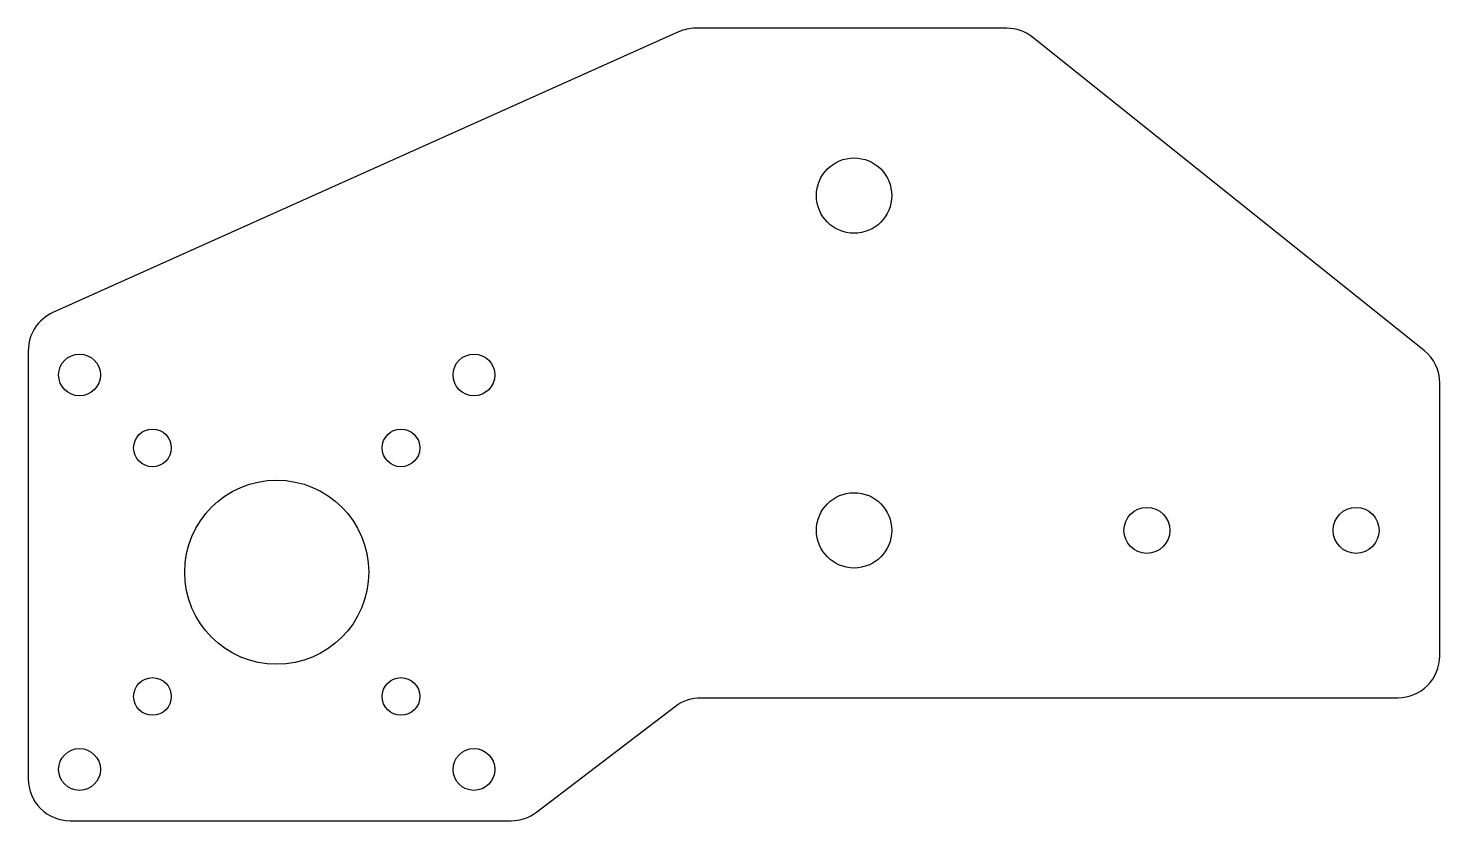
# Model space of a CAD drawing. Header units: millimetres. Extents: x -455 to -287, y -18 to 77.
import ezdxf

# ---------------------------------------------------------------- set-up
doc = ezdxf.new("R2010")
doc.units = ezdxf.units.MM

msp = doc.modelspace()

# ---------------------------------------------------------------- linework, layer by layer
msp.add_lwpolyline([(-452.25, 42.85, 0.295463), (-455.2, 38.29), (-455.2, -12.87, 0.414214), (-450.2, -17.87), (-397.49, -17.87, 0.164182), (-394.46, -16.85), (-377.84, -4.19, -0.164182), (-374.81, -3.17), (-291.5, -3.17, 0.414214), (-286.5, 1.83), (-286.5, 34.43, 0.227838), (-288.38, 38.33), (-335.13, 75.73, 0.170304), (-338.25, 76.83), (-375.43, 76.83, 0.105802), (-377.48, 76.39)], format="xyb", close=True)
for centre, radius in [((-356.5, 56.83), 4.5), ((-449.07, 35.4), 2.5), ((-401.93, 35.4), 2.5), ((-440.35, 26.68), 2.25), ((-410.65, 26.68), 2.25), ((-425.5, 11.83), 11), ((-356.5, 16.83), 4.5), ((-321.5, 16.83), 2.75), ((-296.5, 16.83), 2.75), ((-440.35, -3.02), 2.25), ((-410.65, -3.02), 2.25), ((-449.07, -11.74), 2.5), ((-401.93, -11.74), 2.5)]:
    msp.add_circle(centre, radius)

doc.saveas('drawing.dxf')
